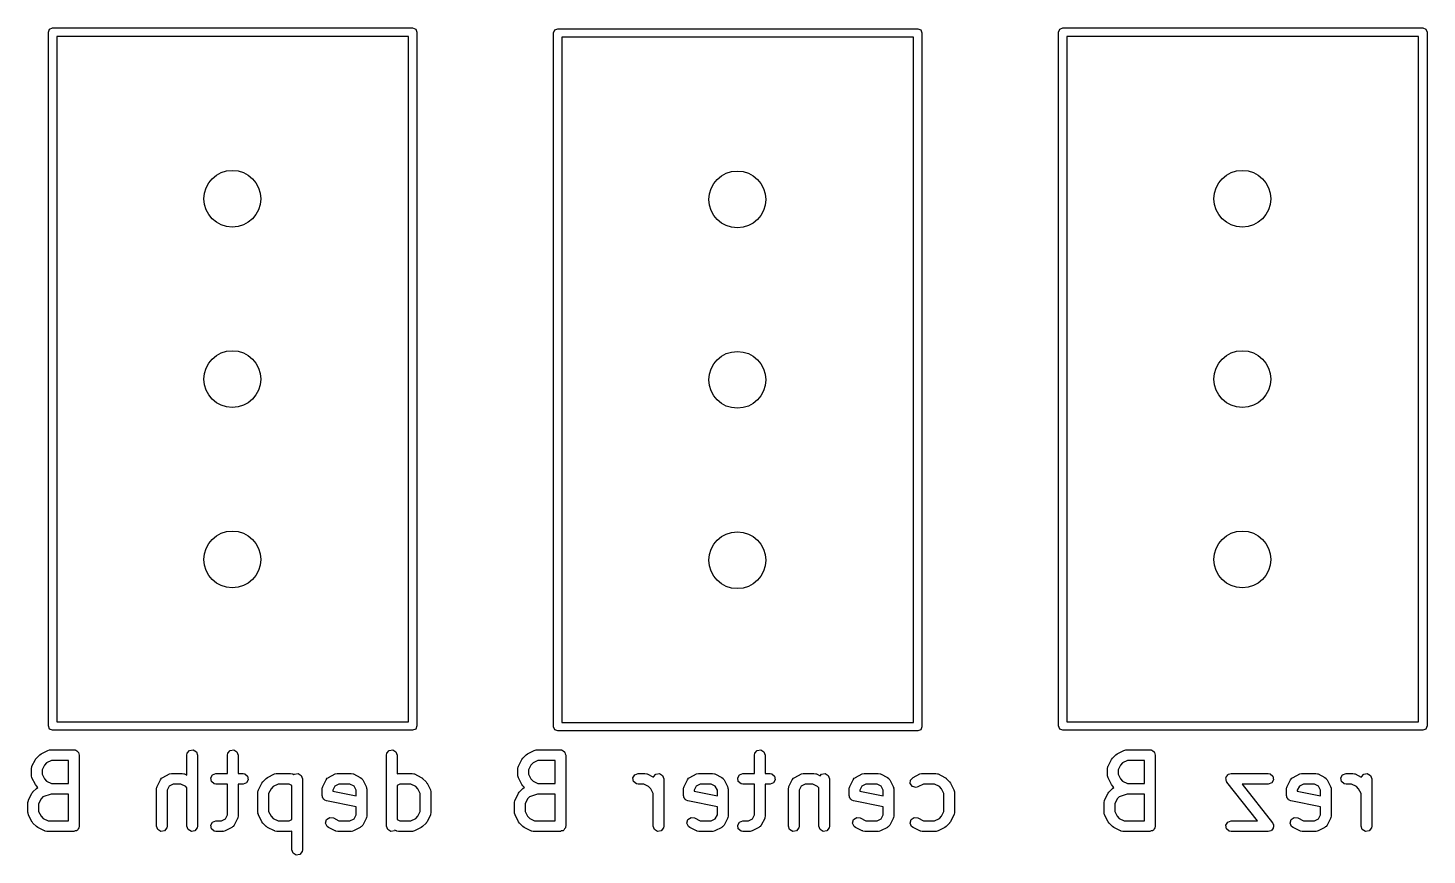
# Model space of a CAD drawing. Extents: x 62 to 228, y -146 to -46.
# Drawn here: x 170.42 to 190.12, y -123.69 to -112.05 of the extents above; entities that cross this region are included whole.
import ezdxf

# ---------------------------------------------------------------- set-up
doc = ezdxf.new("R2010")
doc.units = 0
doc.layers.add('BLACK', color=7, linetype='CONTINUOUS')

msp = doc.modelspace()

# ---------------------------------------------------------------- linework, layer by layer
at = {"layer": 'BLACK', "linetype": 'CONTINUOUS'}
for p, q in [((170.703, -112.105), (170.721, -112.063)), ((170.721, -112.063), (170.763, -112.045)), ((170.763, -112.045), (175.833, -112.045)), ((175.833, -112.045), (175.876, -112.063)), ((175.876, -112.063), (175.893, -112.105)), ((177.815, -112.115), (177.833, -112.073)), ((177.833, -112.073), (177.875, -112.055)), ((177.875, -112.055), (182.945, -112.055)), ((182.945, -112.055), (182.988, -112.073)), ((182.988, -112.073), (183.005, -112.115)), ((184.927, -112.105), (184.945, -112.063)), ((184.945, -112.063), (184.987, -112.045)), ((184.987, -112.045), (190.057, -112.045)), ((190.057, -112.045), (190.1, -112.063)), ((190.1, -112.063), (190.117, -112.105)), ((170.703, -121.875), (170.703, -112.105)), ((170.823, -112.165), (170.823, -121.816)), ((175.773, -112.165), (170.823, -112.165)), ((175.773, -121.816), (175.773, -112.165)), ((175.893, -112.105), (175.893, -121.875)), ((177.815, -121.885), (177.815, -112.115)), ((177.935, -112.175), (177.935, -121.825)), ((182.885, -112.175), (177.935, -112.175)), ((182.885, -121.825), (182.885, -112.175)), ((183.005, -112.115), (183.005, -121.885)), ((184.927, -121.875), (184.927, -112.105)), ((185.047, -112.165), (185.047, -121.816)), ((189.997, -112.165), (185.047, -112.165)), ((189.997, -121.816), (189.997, -112.165)), ((190.117, -112.105), (190.117, -121.875)), ((170.721, -121.918), (170.703, -121.875)), ((170.763, -121.935), (170.721, -121.918)), ((175.833, -121.935), (170.763, -121.935)), ((170.823, -121.816), (175.773, -121.816)), ((175.876, -121.918), (175.833, -121.935)), ((175.893, -121.875), (175.876, -121.918)), ((177.833, -121.928), (177.815, -121.885)), ((177.875, -121.945), (177.833, -121.928)), ((182.945, -121.945), (177.875, -121.945)), ((177.935, -121.825), (182.885, -121.825)), ((182.988, -121.928), (182.945, -121.945)), ((183.005, -121.885), (182.988, -121.928)), ((184.945, -121.918), (184.927, -121.875)), ((184.987, -121.935), (184.945, -121.918)), ((190.057, -121.935), (184.987, -121.935)), ((185.047, -121.816), (189.997, -121.816)), ((190.1, -121.918), (190.057, -121.935)), ((190.117, -121.875), (190.1, -121.918)), ((170.52, -122.347), (170.533, -122.329)), ((170.533, -122.329), (170.534, -122.327)), ((170.534, -122.327), (170.581, -122.279)), ((170.581, -122.279), (170.6, -122.267)), ((170.6, -122.267), (170.601, -122.265)), ((170.601, -122.265), (170.696, -122.218)), ((170.696, -122.218), (170.721, -122.21)), ((170.721, -122.21), (170.725, -122.211)), ((170.725, -122.211), (170.73, -122.21)), ((170.73, -122.21), (171.063, -122.21)), ((171.063, -122.21), (171.073, -122.212)), ((171.073, -122.212), (171.076, -122.211)), ((171.076, -122.211), (171.079, -122.213)), ((171.079, -122.213), (171.089, -122.214)), ((171.089, -122.214), (171.104, -122.227)), ((171.104, -122.227), (171.12, -122.237)), ((171.12, -122.237), (171.123, -122.243)), ((171.123, -122.243), (171.128, -122.247)), ((171.128, -122.247), (171.131, -122.267)), ((171.131, -122.267), (171.138, -122.285)), ((171.138, -122.285), (171.138, -123.285)), ((172.655, -122.285), (172.659, -122.259)), ((172.655, -122.568), (172.655, -122.285)), ((172.659, -122.259), (172.692, -122.22)), ((172.692, -122.22), (172.743, -122.211)), ((172.743, -122.211), (172.787, -122.237)), ((172.787, -122.237), (172.805, -122.285)), ((172.805, -122.285), (172.805, -123.285)), ((173.226, -122.285), (173.231, -122.259)), ((173.226, -122.543), (173.226, -122.285)), ((173.231, -122.259), (173.264, -122.22)), ((173.264, -122.22), (173.314, -122.211)), ((173.314, -122.211), (173.358, -122.237)), ((173.358, -122.237), (173.376, -122.285)), ((173.376, -122.285), (173.376, -122.543)), ((175.464, -122.285), (175.469, -122.259)), ((175.464, -123.285), (175.464, -122.285)), ((175.469, -122.259), (175.502, -122.22)), ((175.502, -122.22), (175.552, -122.211)), ((175.552, -122.211), (175.597, -122.237)), ((175.597, -122.237), (175.614, -122.285)), ((175.614, -122.285), (175.614, -122.547)), ((177.37, -122.347), (177.383, -122.329)), ((177.383, -122.329), (177.384, -122.327)), ((177.384, -122.327), (177.431, -122.279)), ((177.431, -122.279), (177.45, -122.267)), ((177.45, -122.267), (177.451, -122.265)), ((177.451, -122.265), (177.546, -122.218)), ((177.546, -122.218), (177.571, -122.21)), ((177.571, -122.21), (177.575, -122.211)), ((177.575, -122.211), (177.58, -122.21)), ((177.58, -122.21), (177.913, -122.21)), ((177.913, -122.21), (177.923, -122.212)), ((177.923, -122.212), (177.926, -122.211)), ((177.926, -122.211), (177.929, -122.213)), ((177.929, -122.213), (177.939, -122.214)), ((177.939, -122.214), (177.954, -122.227)), ((177.954, -122.227), (177.97, -122.237)), ((177.97, -122.237), (177.973, -122.243)), ((177.973, -122.243), (177.978, -122.247)), ((177.978, -122.247), (177.981, -122.267)), ((177.981, -122.267), (177.988, -122.285)), ((177.988, -122.285), (177.988, -123.285)), ((180.648, -122.285), (180.652, -122.259)), ((180.648, -122.543), (180.648, -122.285)), ((180.652, -122.259), (180.685, -122.22)), ((180.685, -122.22), (180.736, -122.211)), ((180.736, -122.211), (180.78, -122.237)), ((180.78, -122.237), (180.798, -122.285)), ((180.798, -122.285), (180.798, -122.543)), ((185.672, -122.347), (185.686, -122.329)), ((185.686, -122.327), (185.734, -122.279)), ((185.686, -122.329), (185.686, -122.327)), ((185.734, -122.279), (185.752, -122.267)), ((185.752, -122.267), (185.753, -122.265)), ((185.753, -122.265), (185.849, -122.218)), ((185.849, -122.218), (185.874, -122.21)), ((185.874, -122.21), (185.878, -122.211)), ((185.878, -122.211), (185.882, -122.21)), ((185.882, -122.21), (186.215, -122.21)), ((186.215, -122.21), (186.225, -122.212)), ((186.225, -122.212), (186.229, -122.211)), ((186.229, -122.211), (186.231, -122.213)), ((186.231, -122.213), (186.241, -122.214)), ((186.241, -122.214), (186.256, -122.227)), ((186.256, -122.227), (186.273, -122.237)), ((186.273, -122.237), (186.275, -122.243)), ((186.275, -122.243), (186.28, -122.247)), ((186.28, -122.247), (186.284, -122.267)), ((186.284, -122.267), (186.29, -122.285)), ((186.29, -122.285), (186.29, -123.285)), ((170.464, -122.475), (170.469, -122.45)), ((170.464, -122.571), (170.464, -122.475)), ((170.469, -122.45), (170.472, -122.446)), ((170.472, -122.442), (170.52, -122.347)), ((170.472, -122.446), (170.472, -122.442)), ((170.648, -122.425), (170.614, -122.493)), ((170.614, -122.493), (170.614, -122.553)), ((170.679, -122.394), (170.648, -122.425)), ((170.747, -122.36), (170.679, -122.394)), ((170.988, -122.36), (170.747, -122.36)), ((170.988, -122.686), (170.988, -122.36)), ((177.314, -122.475), (177.319, -122.45)), ((177.314, -122.571), (177.314, -122.475)), ((177.319, -122.45), (177.322, -122.446)), ((177.322, -122.442), (177.37, -122.347)), ((177.322, -122.446), (177.322, -122.442)), ((177.498, -122.425), (177.464, -122.493)), ((177.464, -122.493), (177.464, -122.553)), ((177.529, -122.394), (177.498, -122.425)), ((177.597, -122.36), (177.529, -122.394)), ((177.838, -122.36), (177.597, -122.36)), ((177.838, -122.686), (177.838, -122.36)), ((185.617, -122.475), (185.621, -122.45)), ((185.617, -122.571), (185.617, -122.475)), ((185.621, -122.45), (185.624, -122.446)), ((185.624, -122.446), (185.625, -122.442)), ((185.625, -122.442), (185.672, -122.347)), ((185.801, -122.425), (185.767, -122.493)), ((185.767, -122.493), (185.767, -122.553)), ((185.831, -122.394), (185.801, -122.425)), ((185.9, -122.36), (185.831, -122.394)), ((186.14, -122.36), (185.9, -122.36)), ((186.14, -122.686), (186.14, -122.36)), ((170.466, -122.575), (170.464, -122.571)), ((170.465, -122.579), (170.466, -122.575)), ((170.472, -122.604), (170.465, -122.579)), ((170.52, -122.699), (170.472, -122.604)), ((170.521, -122.7), (170.52, -122.699)), ((170.534, -122.719), (170.521, -122.7)), ((170.556, -122.741), (170.534, -122.719)), ((170.614, -122.553), (170.648, -122.621)), ((170.648, -122.621), (170.679, -122.652)), ((170.679, -122.652), (170.747, -122.686)), ((170.747, -122.686), (170.988, -122.686)), ((172.226, -122.761), (172.231, -122.735)), ((172.231, -122.735), (172.233, -122.732)), ((172.233, -122.732), (172.234, -122.728)), ((172.234, -122.728), (172.282, -122.632)), ((172.282, -122.632), (172.297, -122.611)), ((172.297, -122.611), (172.307, -122.607)), ((172.307, -122.607), (172.315, -122.599)), ((172.315, -122.599), (172.41, -122.551)), ((172.405, -122.722), (172.376, -122.779)), ((172.462, -122.693), (172.405, -122.722)), ((172.41, -122.551), (172.435, -122.544)), ((172.435, -122.544), (172.44, -122.545)), ((172.44, -122.545), (172.444, -122.543)), ((172.444, -122.543), (172.587, -122.543)), ((172.569, -122.693), (172.462, -122.693)), ((172.638, -122.727), (172.569, -122.693)), ((172.587, -122.543), (172.612, -122.548)), ((172.612, -122.548), (172.616, -122.551)), ((172.616, -122.551), (172.62, -122.551)), ((172.62, -122.551), (172.655, -122.568)), ((172.655, -122.745), (172.638, -122.727)), ((172.989, -122.605), (173.015, -122.561)), ((172.998, -122.656), (172.989, -122.605)), ((173.037, -122.689), (172.998, -122.656)), ((173.015, -122.561), (173.063, -122.543)), ((173.063, -122.693), (173.037, -122.689)), ((173.063, -122.543), (173.226, -122.543)), ((173.226, -122.693), (173.063, -122.693)), ((173.226, -123.124), (173.226, -122.693)), ((173.376, -122.543), (173.444, -122.543)), ((173.444, -122.693), (173.376, -122.693)), ((173.376, -122.693), (173.376, -123.142)), ((173.444, -122.543), (173.47, -122.548)), ((173.492, -122.676), (173.444, -122.693)), ((173.47, -122.548), (173.509, -122.581)), ((173.518, -122.631), (173.492, -122.676)), ((173.509, -122.581), (173.518, -122.631)), ((173.663, -122.775), (173.71, -122.68)), ((173.71, -122.68), (173.723, -122.662)), ((173.723, -122.662), (173.724, -122.66)), ((173.724, -122.66), (173.772, -122.613)), ((173.772, -122.613), (173.79, -122.6)), ((173.79, -122.6), (173.791, -122.599)), ((173.791, -122.599), (173.887, -122.551)), ((173.869, -122.727), (173.839, -122.758)), ((173.938, -122.693), (173.869, -122.727)), ((173.887, -122.551), (173.911, -122.544)), ((173.911, -122.544), (173.916, -122.545)), ((173.916, -122.545), (173.92, -122.543)), ((173.92, -122.543), (174.111, -122.543)), ((174.093, -122.693), (173.938, -122.693)), ((174.131, -122.712), (174.093, -122.693)), ((174.111, -122.543), (174.136, -122.548)), ((174.131, -123.191), (174.131, -122.712)), ((174.136, -122.548), (174.14, -122.551)), ((174.14, -122.551), (174.144, -122.551)), ((174.144, -122.551), (174.162, -122.56)), ((174.162, -122.56), (174.168, -122.553)), ((174.168, -122.553), (174.219, -122.544)), ((174.219, -122.544), (174.263, -122.57)), ((174.263, -122.57), (174.281, -122.618)), ((174.281, -122.618), (174.281, -123.618)), ((174.559, -122.761), (174.564, -122.735)), ((174.564, -122.735), (174.567, -122.732)), ((174.567, -122.728), (174.615, -122.632)), ((174.567, -122.732), (174.567, -122.728)), ((174.615, -122.632), (174.63, -122.611)), ((174.63, -122.611), (174.641, -122.607)), ((174.641, -122.607), (174.648, -122.599)), ((174.648, -122.599), (174.744, -122.551)), ((174.738, -122.722), (174.709, -122.779)), ((174.795, -122.693), (174.738, -122.722)), ((174.744, -122.551), (174.769, -122.544)), ((174.769, -122.544), (174.773, -122.545)), ((174.773, -122.545), (174.777, -122.543)), ((174.777, -122.543), (174.968, -122.543)), ((174.95, -122.693), (174.795, -122.693)), ((175.007, -122.722), (174.95, -122.693)), ((174.968, -122.543), (174.993, -122.548)), ((174.993, -122.548), (174.997, -122.551)), ((174.997, -122.551), (175.001, -122.551)), ((175.001, -122.551), (175.096, -122.599)), ((175.036, -122.779), (175.007, -122.722)), ((175.096, -122.599), (175.117, -122.614)), ((175.117, -122.614), (175.122, -122.625)), ((175.122, -122.625), (175.13, -122.632)), ((175.13, -122.632), (175.178, -122.728)), ((175.178, -122.728), (175.185, -122.752)), ((175.614, -122.547), (175.626, -122.544)), ((175.652, -122.693), (175.614, -122.712)), ((175.614, -122.712), (175.614, -123.191)), ((175.626, -122.544), (175.63, -122.545)), ((175.63, -122.545), (175.634, -122.543)), ((175.634, -122.543), (175.825, -122.543)), ((175.807, -122.693), (175.652, -122.693)), ((175.876, -122.727), (175.807, -122.693)), ((175.825, -122.543), (175.85, -122.548)), ((175.85, -122.548), (175.854, -122.551)), ((175.854, -122.551), (175.858, -122.551)), ((175.858, -122.551), (175.954, -122.599)), ((175.906, -122.758), (175.876, -122.727)), ((175.954, -122.599), (175.972, -122.612)), ((175.972, -122.612), (175.973, -122.613)), ((175.973, -122.613), (176.021, -122.66)), ((176.021, -122.66), (176.034, -122.679)), ((176.034, -122.679), (176.035, -122.68)), ((176.035, -122.68), (176.082, -122.775)), ((177.316, -122.575), (177.314, -122.571)), ((177.315, -122.579), (177.316, -122.575)), ((177.322, -122.604), (177.315, -122.579)), ((177.37, -122.699), (177.322, -122.604)), ((177.371, -122.7), (177.37, -122.699)), ((177.384, -122.719), (177.371, -122.7)), ((177.406, -122.741), (177.384, -122.719)), ((177.464, -122.553), (177.498, -122.621)), ((177.498, -122.621), (177.529, -122.652)), ((177.529, -122.652), (177.597, -122.686)), ((177.597, -122.686), (177.838, -122.686)), ((178.934, -122.605), (178.96, -122.561)), ((178.943, -122.656), (178.934, -122.605)), ((178.983, -122.689), (178.943, -122.656)), ((178.96, -122.561), (179.008, -122.543)), ((179.008, -122.693), (178.983, -122.689)), ((179.008, -122.543), (179.103, -122.543)), ((179.086, -122.693), (179.008, -122.693)), ((179.154, -122.727), (179.086, -122.693)), ((179.103, -122.543), (179.129, -122.548)), ((179.129, -122.548), (179.133, -122.551)), ((179.133, -122.551), (179.137, -122.551)), ((179.137, -122.551), (179.223, -122.594)), ((179.185, -122.758), (179.154, -122.727)), ((179.223, -122.593), (179.256, -122.553)), ((179.223, -122.594), (179.223, -122.593)), ((179.256, -122.553), (179.307, -122.544)), ((179.307, -122.544), (179.351, -122.57)), ((179.351, -122.57), (179.369, -122.618)), ((179.369, -122.618), (179.369, -123.285)), ((179.648, -122.761), (179.652, -122.735)), ((179.652, -122.735), (179.655, -122.732)), ((179.655, -122.728), (179.703, -122.632)), ((179.655, -122.732), (179.655, -122.728)), ((179.703, -122.632), (179.719, -122.611)), ((179.719, -122.611), (179.729, -122.607)), ((179.729, -122.607), (179.737, -122.599)), ((179.737, -122.599), (179.832, -122.551)), ((179.826, -122.722), (179.798, -122.779)), ((179.883, -122.693), (179.826, -122.722)), ((179.832, -122.551), (179.857, -122.544)), ((179.857, -122.544), (179.861, -122.545)), ((179.861, -122.545), (179.865, -122.543)), ((179.865, -122.543), (180.056, -122.543)), ((180.038, -122.693), (179.883, -122.693)), ((180.095, -122.722), (180.038, -122.693)), ((180.056, -122.543), (180.082, -122.548)), ((180.082, -122.548), (180.085, -122.551)), ((180.085, -122.551), (180.089, -122.551)), ((180.089, -122.551), (180.185, -122.599)), ((180.124, -122.779), (180.095, -122.722)), ((180.185, -122.599), (180.206, -122.614)), ((180.206, -122.614), (180.21, -122.625)), ((180.21, -122.625), (180.218, -122.632)), ((180.218, -122.632), (180.266, -122.728)), ((180.266, -122.728), (180.273, -122.752)), ((180.411, -122.605), (180.436, -122.561)), ((180.419, -122.656), (180.411, -122.605)), ((180.459, -122.689), (180.419, -122.656)), ((180.436, -122.561), (180.484, -122.543)), ((180.484, -122.693), (180.459, -122.689)), ((180.484, -122.543), (180.648, -122.543)), ((180.648, -122.693), (180.484, -122.693)), ((180.648, -123.124), (180.648, -122.693)), ((180.798, -122.543), (180.865, -122.543)), ((180.865, -122.693), (180.798, -122.693)), ((180.798, -122.693), (180.798, -123.142)), ((180.865, -122.543), (180.891, -122.548)), ((180.914, -122.676), (180.865, -122.693)), ((180.891, -122.548), (180.93, -122.581)), ((180.939, -122.631), (180.914, -122.676)), ((180.93, -122.581), (180.939, -122.631)), ((181.124, -122.761), (181.128, -122.735)), ((181.128, -122.735), (181.131, -122.732)), ((181.131, -122.732), (181.132, -122.728)), ((181.132, -122.728), (181.179, -122.632)), ((181.179, -122.632), (181.195, -122.611)), ((181.195, -122.611), (181.205, -122.607)), ((181.205, -122.607), (181.213, -122.599)), ((181.213, -122.599), (181.308, -122.551)), ((181.302, -122.722), (181.274, -122.779)), ((181.359, -122.693), (181.302, -122.722)), ((181.308, -122.551), (181.333, -122.544)), ((181.333, -122.544), (181.337, -122.545)), ((181.337, -122.545), (181.342, -122.543)), ((181.342, -122.543), (181.484, -122.543)), ((181.467, -122.693), (181.359, -122.693)), ((181.535, -122.727), (181.467, -122.693)), ((181.484, -122.543), (181.51, -122.548)), ((181.51, -122.548), (181.514, -122.551)), ((181.514, -122.551), (181.518, -122.551)), ((181.518, -122.551), (181.57, -122.577)), ((181.552, -122.745), (181.535, -122.727)), ((181.57, -122.577), (181.59, -122.553)), ((181.59, -122.553), (181.64, -122.544)), ((181.64, -122.544), (181.685, -122.57)), ((181.685, -122.57), (181.702, -122.618)), ((181.702, -122.618), (181.702, -123.285)), ((181.981, -122.761), (181.985, -122.735)), ((181.985, -122.735), (181.988, -122.732)), ((181.988, -122.732), (181.989, -122.728)), ((181.989, -122.728), (182.036, -122.632)), ((182.036, -122.632), (182.052, -122.611)), ((182.052, -122.611), (182.062, -122.607)), ((182.062, -122.607), (182.07, -122.599)), ((182.07, -122.599), (182.165, -122.551)), ((182.159, -122.722), (182.131, -122.779)), ((182.216, -122.693), (182.159, -122.722)), ((182.165, -122.551), (182.19, -122.544)), ((182.19, -122.544), (182.195, -122.545)), ((182.195, -122.545), (182.199, -122.543)), ((182.199, -122.543), (182.389, -122.543)), ((182.372, -122.693), (182.216, -122.693)), ((182.429, -122.722), (182.372, -122.693)), ((182.389, -122.543), (182.415, -122.548)), ((182.415, -122.548), (182.418, -122.551)), ((182.418, -122.551), (182.423, -122.551)), ((182.423, -122.551), (182.518, -122.599)), ((182.457, -122.779), (182.429, -122.722)), ((182.518, -122.599), (182.539, -122.614)), ((182.539, -122.614), (182.543, -122.625)), ((182.543, -122.625), (182.552, -122.632)), ((182.552, -122.632), (182.599, -122.728)), ((182.599, -122.728), (182.607, -122.752)), ((182.841, -122.687), (182.844, -122.636)), ((182.872, -122.728), (182.841, -122.687)), ((182.844, -122.636), (182.879, -122.599)), ((182.922, -122.74), (182.872, -122.728)), ((182.879, -122.599), (182.975, -122.551)), ((182.947, -122.733), (182.922, -122.74)), ((183.026, -122.693), (182.947, -122.733)), ((182.975, -122.551), (183, -122.544)), ((183, -122.544), (183.004, -122.545)), ((183.004, -122.545), (183.008, -122.543)), ((183.008, -122.543), (183.199, -122.543)), ((183.181, -122.693), (183.026, -122.693)), ((183.25, -122.727), (183.181, -122.693)), ((183.199, -122.543), (183.224, -122.548)), ((183.224, -122.548), (183.228, -122.551)), ((183.228, -122.551), (183.232, -122.551)), ((183.232, -122.551), (183.328, -122.599)), ((183.28, -122.758), (183.25, -122.727)), ((183.328, -122.599), (183.346, -122.612)), ((183.346, -122.612), (183.347, -122.613)), ((183.347, -122.613), (183.395, -122.66)), ((183.395, -122.66), (183.407, -122.679)), ((183.407, -122.679), (183.409, -122.68)), ((183.409, -122.68), (183.456, -122.775)), ((185.618, -122.575), (185.617, -122.571)), ((185.617, -122.579), (185.618, -122.575)), ((185.625, -122.604), (185.617, -122.579)), ((185.672, -122.699), (185.625, -122.604)), ((185.673, -122.7), (185.672, -122.699)), ((185.686, -122.719), (185.673, -122.7)), ((185.708, -122.741), (185.686, -122.719)), ((185.767, -122.553), (185.801, -122.621)), ((185.801, -122.621), (185.831, -122.652)), ((185.831, -122.652), (185.9, -122.686)), ((185.9, -122.686), (186.14, -122.686)), ((187.284, -122.605), (187.288, -122.598)), ((187.288, -122.623), (187.284, -122.605)), ((187.287, -122.642), (187.288, -122.623)), ((187.293, -122.652), (187.287, -122.642)), ((187.288, -122.598), (187.289, -122.59)), ((187.289, -122.59), (187.301, -122.577)), ((187.293, -122.656), (187.293, -122.652)), ((187.296, -122.658), (187.293, -122.656)), ((187.299, -122.665), (187.296, -122.658)), ((187.728, -123.21), (187.299, -122.665)), ((187.301, -122.577), (187.31, -122.561)), ((187.31, -122.561), (187.318, -122.558)), ((187.318, -122.558), (187.323, -122.552)), ((187.323, -122.552), (187.341, -122.549)), ((187.341, -122.549), (187.358, -122.543)), ((187.358, -122.543), (187.882, -122.543)), ((187.882, -122.693), (187.513, -122.693)), ((187.513, -122.693), (187.941, -123.239)), ((187.882, -122.543), (187.908, -122.548)), ((187.93, -122.676), (187.882, -122.693)), ((187.908, -122.548), (187.947, -122.581)), ((187.956, -122.631), (187.93, -122.676)), ((187.947, -122.581), (187.956, -122.631)), ((188.14, -122.761), (188.145, -122.735)), ((188.145, -122.735), (188.148, -122.732)), ((188.148, -122.728), (188.196, -122.632)), ((188.148, -122.732), (188.148, -122.728)), ((188.196, -122.632), (188.212, -122.611)), ((188.212, -122.611), (188.222, -122.607)), ((188.222, -122.607), (188.23, -122.599)), ((188.23, -122.599), (188.325, -122.551)), ((188.319, -122.722), (188.29, -122.779)), ((188.376, -122.693), (188.319, -122.722)), ((188.325, -122.551), (188.35, -122.544)), ((188.35, -122.544), (188.354, -122.545)), ((188.354, -122.545), (188.358, -122.543)), ((188.358, -122.543), (188.549, -122.543)), ((188.531, -122.693), (188.376, -122.693)), ((188.588, -122.722), (188.531, -122.693)), ((188.549, -122.543), (188.574, -122.548)), ((188.574, -122.548), (188.578, -122.551)), ((188.578, -122.551), (188.582, -122.551)), ((188.582, -122.551), (188.678, -122.599)), ((188.617, -122.779), (188.588, -122.722)), ((188.678, -122.599), (188.699, -122.614)), ((188.699, -122.614), (188.703, -122.625)), ((188.703, -122.625), (188.711, -122.632)), ((188.711, -122.632), (188.759, -122.728)), ((188.759, -122.728), (188.766, -122.752)), ((188.904, -122.605), (188.929, -122.561)), ((188.912, -122.656), (188.904, -122.605)), ((188.952, -122.689), (188.912, -122.656)), ((188.929, -122.561), (188.977, -122.543)), ((188.977, -122.693), (188.952, -122.689)), ((188.977, -122.543), (189.073, -122.543)), ((189.055, -122.693), (188.977, -122.693)), ((189.123, -122.727), (189.055, -122.693)), ((189.073, -122.543), (189.098, -122.548)), ((189.098, -122.548), (189.102, -122.551)), ((189.102, -122.551), (189.106, -122.551)), ((189.106, -122.551), (189.192, -122.594)), ((189.154, -122.758), (189.123, -122.727)), ((189.192, -122.594), (189.193, -122.593)), ((189.193, -122.593), (189.226, -122.553)), ((189.226, -122.553), (189.276, -122.544)), ((189.276, -122.544), (189.321, -122.57)), ((189.321, -122.57), (189.338, -122.618)), ((189.338, -122.618), (189.338, -123.285)), ((170.416, -122.952), (170.421, -122.926)), ((170.421, -122.926), (170.424, -122.922)), ((170.424, -122.918), (170.472, -122.823)), ((170.424, -122.922), (170.424, -122.918)), ((170.472, -122.823), (170.485, -122.805)), ((170.485, -122.805), (170.486, -122.803)), ((170.486, -122.803), (170.534, -122.756)), ((170.534, -122.756), (170.555, -122.741)), ((170.555, -122.741), (170.556, -122.741)), ((170.601, -122.901), (170.566, -122.969)), ((170.627, -122.874), (170.601, -122.901)), ((170.742, -122.836), (170.627, -122.874)), ((170.988, -122.836), (170.742, -122.836)), ((170.988, -123.21), (170.988, -122.836)), ((172.226, -123.285), (172.226, -122.761)), ((172.376, -122.779), (172.376, -123.285)), ((172.655, -123.285), (172.655, -122.745)), ((173.655, -122.809), (173.659, -122.783)), ((173.655, -123.094), (173.655, -122.809)), ((173.659, -122.783), (173.662, -122.78)), ((173.662, -122.78), (173.663, -122.775)), ((173.839, -122.758), (173.805, -122.826)), ((173.805, -122.826), (173.805, -123.077)), ((174.559, -122.856), (174.559, -122.761)), ((174.564, -122.868), (174.559, -122.856)), ((174.563, -122.88), (174.564, -122.868)), ((174.572, -122.891), (174.563, -122.88)), ((174.577, -122.905), (174.572, -122.891)), ((174.588, -122.911), (174.577, -122.905)), ((174.595, -122.92), (174.588, -122.911)), ((174.62, -122.93), (174.595, -122.92)), ((175.036, -123.013), (174.62, -122.93)), ((174.709, -122.779), (174.709, -122.795)), ((174.709, -122.795), (175.036, -122.86)), ((175.036, -122.86), (175.036, -122.779)), ((175.185, -122.752), (175.184, -122.757)), ((175.184, -122.757), (175.186, -122.761)), ((175.186, -122.761), (175.186, -123.142)), ((175.94, -122.826), (175.906, -122.758)), ((175.94, -123.077), (175.94, -122.826)), ((176.082, -122.775), (176.09, -122.8)), ((176.09, -122.8), (176.089, -122.804)), ((176.089, -122.804), (176.09, -122.809)), ((176.09, -122.809), (176.09, -123.094)), ((177.267, -122.952), (177.271, -122.926)), ((177.271, -122.926), (177.274, -122.922)), ((177.274, -122.922), (177.275, -122.918)), ((177.275, -122.918), (177.322, -122.823)), ((177.322, -122.823), (177.335, -122.805)), ((177.335, -122.805), (177.336, -122.803)), ((177.336, -122.803), (177.384, -122.756)), ((177.384, -122.756), (177.405, -122.741)), ((177.405, -122.741), (177.406, -122.741)), ((177.451, -122.901), (177.417, -122.969)), ((177.477, -122.874), (177.451, -122.901)), ((177.592, -122.836), (177.477, -122.874)), ((177.838, -122.836), (177.592, -122.836)), ((177.838, -123.21), (177.838, -122.836)), ((179.219, -122.826), (179.185, -122.758)), ((179.219, -123.285), (179.219, -122.826)), ((179.648, -122.856), (179.648, -122.761)), ((179.652, -122.868), (179.648, -122.856)), ((179.651, -122.88), (179.652, -122.868)), ((179.66, -122.891), (179.651, -122.88)), ((179.665, -122.905), (179.66, -122.891)), ((179.676, -122.911), (179.665, -122.905)), ((179.684, -122.92), (179.676, -122.911)), ((179.708, -122.93), (179.684, -122.92)), ((180.124, -123.013), (179.708, -122.93)), ((179.798, -122.779), (179.798, -122.795)), ((179.798, -122.795), (180.124, -122.86)), ((180.124, -122.86), (180.124, -122.779)), ((180.273, -122.752), (180.272, -122.757)), ((180.272, -122.757), (180.274, -122.761)), ((180.274, -122.761), (180.274, -123.142)), ((181.124, -123.285), (181.124, -122.761)), ((181.274, -122.779), (181.274, -123.285)), ((181.552, -123.285), (181.552, -122.745)), ((181.981, -122.856), (181.981, -122.761)), ((181.985, -122.868), (181.981, -122.856)), ((181.985, -122.88), (181.985, -122.868)), ((181.994, -122.891), (181.985, -122.88)), ((181.998, -122.905), (181.994, -122.891)), ((182.009, -122.911), (181.998, -122.905)), ((182.017, -122.92), (182.009, -122.911)), ((182.041, -122.93), (182.017, -122.92)), ((182.457, -123.013), (182.041, -122.93)), ((182.131, -122.779), (182.131, -122.795)), ((182.131, -122.795), (182.457, -122.86)), ((182.457, -122.86), (182.457, -122.779)), ((182.607, -122.752), (182.606, -122.757)), ((182.606, -122.757), (182.607, -122.761)), ((182.607, -122.761), (182.607, -123.142)), ((183.314, -122.826), (183.28, -122.758)), ((183.314, -123.077), (183.314, -122.826)), ((183.456, -122.775), (183.464, -122.8)), ((183.464, -122.8), (183.463, -122.804)), ((183.463, -122.804), (183.464, -122.809)), ((183.464, -122.809), (183.464, -123.094)), ((185.569, -122.952), (185.574, -122.926)), ((185.574, -122.926), (185.576, -122.922)), ((185.576, -122.922), (185.577, -122.918)), ((185.577, -122.918), (185.625, -122.823)), ((185.625, -122.823), (185.638, -122.805)), ((185.638, -122.805), (185.639, -122.803)), ((185.639, -122.803), (185.686, -122.756)), ((185.686, -122.756), (185.708, -122.741)), ((185.708, -122.741), (185.708, -122.741)), ((185.753, -122.901), (185.719, -122.969)), ((185.78, -122.874), (185.753, -122.901)), ((185.894, -122.836), (185.78, -122.874)), ((186.14, -122.836), (185.894, -122.836)), ((186.14, -123.21), (186.14, -122.836)), ((188.14, -122.856), (188.14, -122.761)), ((188.145, -122.868), (188.14, -122.856)), ((188.144, -122.88), (188.145, -122.868)), ((188.153, -122.891), (188.144, -122.88)), ((188.158, -122.905), (188.153, -122.891)), ((188.169, -122.911), (188.158, -122.905)), ((188.177, -122.92), (188.169, -122.911)), ((188.201, -122.93), (188.177, -122.92)), ((188.617, -123.013), (188.201, -122.93)), ((188.29, -122.779), (188.29, -122.795)), ((188.29, -122.795), (188.617, -122.86)), ((188.617, -122.86), (188.617, -122.779)), ((188.766, -122.752), (188.765, -122.757)), ((188.765, -122.757), (188.767, -122.761)), ((188.767, -122.761), (188.767, -123.142)), ((189.188, -122.826), (189.154, -122.758)), ((189.188, -123.285), (189.188, -122.826)), ((170.416, -123.094), (170.416, -122.952)), ((170.418, -123.099), (170.416, -123.094)), ((170.417, -123.103), (170.418, -123.099)), ((170.424, -123.128), (170.417, -123.103)), ((170.472, -123.223), (170.424, -123.128)), ((170.566, -122.969), (170.566, -123.077)), ((170.566, -123.077), (170.601, -123.145)), ((173.197, -123.181), (173.226, -123.124)), ((173.656, -123.099), (173.655, -123.094)), ((173.655, -123.103), (173.656, -123.099)), ((173.663, -123.128), (173.655, -123.103)), ((173.71, -123.223), (173.663, -123.128)), ((173.805, -123.077), (173.839, -123.145)), ((175.007, -123.181), (175.036, -123.124)), ((175.036, -123.124), (175.036, -123.013)), ((175.906, -123.145), (175.94, -123.077)), ((176.082, -123.128), (176.035, -123.223)), ((176.083, -123.123), (176.082, -123.128)), ((176.086, -123.12), (176.083, -123.123)), ((176.09, -123.094), (176.086, -123.12)), ((177.267, -123.094), (177.267, -122.952)), ((177.268, -123.099), (177.267, -123.094)), ((177.267, -123.103), (177.268, -123.099)), ((177.275, -123.128), (177.267, -123.103)), ((177.322, -123.223), (177.275, -123.128)), ((177.417, -122.969), (177.417, -123.077)), ((177.417, -123.077), (177.451, -123.145)), ((180.095, -123.181), (180.124, -123.124)), ((180.124, -123.124), (180.124, -123.013)), ((180.619, -123.181), (180.648, -123.124)), ((182.429, -123.181), (182.457, -123.124)), ((182.457, -123.124), (182.457, -123.013)), ((183.28, -123.145), (183.314, -123.077)), ((183.456, -123.128), (183.409, -123.223)), ((183.457, -123.123), (183.456, -123.128)), ((183.46, -123.12), (183.457, -123.123)), ((183.464, -123.094), (183.46, -123.12)), ((185.569, -123.094), (185.569, -122.952)), ((185.571, -123.099), (185.569, -123.094)), ((185.57, -123.103), (185.571, -123.099)), ((185.577, -123.128), (185.57, -123.103)), ((185.625, -123.223), (185.577, -123.128)), ((185.719, -122.969), (185.719, -123.077)), ((185.719, -123.077), (185.753, -123.145)), ((188.588, -123.181), (188.617, -123.124)), ((188.617, -123.124), (188.617, -123.013)), ((170.473, -123.224), (170.472, -123.223)), ((170.486, -123.243), (170.473, -123.224)), ((170.534, -123.29), (170.486, -123.243)), ((170.535, -123.291), (170.534, -123.29)), ((170.553, -123.304), (170.535, -123.291)), ((170.648, -123.352), (170.553, -123.304)), ((170.601, -123.145), (170.631, -123.176)), ((170.631, -123.176), (170.7, -123.21)), ((170.7, -123.21), (170.988, -123.21)), ((171.121, -123.325), (171.111, -123.342)), ((171.133, -123.311), (171.121, -123.325)), ((171.135, -123.301), (171.133, -123.311)), ((171.137, -123.298), (171.135, -123.301)), ((171.138, -123.285), (171.136, -123.295)), ((171.136, -123.295), (171.137, -123.298)), ((172.244, -123.333), (172.226, -123.285)), ((172.371, -123.311), (172.339, -123.35)), ((172.376, -123.285), (172.371, -123.311)), ((172.672, -123.333), (172.655, -123.285)), ((172.8, -123.311), (172.767, -123.35)), ((172.805, -123.285), (172.8, -123.311)), ((172.989, -123.272), (173.015, -123.227)), ((172.998, -123.322), (172.989, -123.272)), ((173.037, -123.355), (172.998, -123.322)), ((173.015, -123.227), (173.063, -123.21)), ((173.063, -123.21), (173.14, -123.21)), ((173.14, -123.21), (173.197, -123.181)), ((173.287, -123.304), (173.192, -123.352)), ((173.295, -123.296), (173.287, -123.304)), ((173.305, -123.292), (173.295, -123.296)), ((173.32, -123.271), (173.305, -123.292)), ((173.368, -123.176), (173.32, -123.271)), ((173.369, -123.171), (173.368, -123.176)), ((173.371, -123.168), (173.369, -123.171)), ((173.376, -123.142), (173.371, -123.168)), ((173.711, -123.224), (173.71, -123.223)), ((173.724, -123.243), (173.711, -123.224)), ((173.772, -123.29), (173.724, -123.243)), ((173.773, -123.291), (173.772, -123.29)), ((173.791, -123.304), (173.773, -123.291)), ((173.887, -123.352), (173.791, -123.304)), ((173.839, -123.145), (173.869, -123.176)), ((173.869, -123.176), (173.938, -123.21)), ((173.938, -123.21), (174.093, -123.21)), ((174.093, -123.21), (174.131, -123.191)), ((174.607, -123.242), (174.622, -123.193)), ((174.628, -123.289), (174.607, -123.242)), ((174.622, -123.193), (174.665, -123.164)), ((174.648, -123.304), (174.628, -123.289)), ((174.744, -123.352), (174.648, -123.304)), ((174.665, -123.164), (174.716, -123.17)), ((174.716, -123.17), (174.795, -123.21)), ((174.795, -123.21), (174.95, -123.21)), ((174.95, -123.21), (175.007, -123.181)), ((175.096, -123.304), (175.001, -123.352)), ((175.104, -123.296), (175.096, -123.304)), ((175.114, -123.292), (175.104, -123.296)), ((175.13, -123.271), (175.114, -123.292)), ((175.178, -123.176), (175.13, -123.271)), ((175.181, -123.168), (175.178, -123.171)), ((175.178, -123.171), (175.178, -123.176)), ((175.186, -123.142), (175.181, -123.168)), ((175.482, -123.333), (175.464, -123.285)), ((175.614, -123.191), (175.652, -123.21)), ((175.652, -123.21), (175.807, -123.21)), ((175.807, -123.21), (175.876, -123.176)), ((175.954, -123.304), (175.858, -123.352)), ((175.876, -123.176), (175.906, -123.145)), ((175.955, -123.303), (175.954, -123.304)), ((175.973, -123.29), (175.955, -123.303)), ((176.021, -123.243), (175.973, -123.29)), ((176.035, -123.223), (176.021, -123.241)), ((176.021, -123.241), (176.021, -123.243)), ((177.323, -123.224), (177.322, -123.223)), ((177.336, -123.243), (177.323, -123.224)), ((177.384, -123.29), (177.336, -123.243)), ((177.385, -123.291), (177.384, -123.29)), ((177.403, -123.304), (177.385, -123.291)), ((177.499, -123.352), (177.403, -123.304)), ((177.451, -123.145), (177.481, -123.176)), ((177.481, -123.176), (177.55, -123.21)), ((177.55, -123.21), (177.838, -123.21)), ((177.971, -123.325), (177.961, -123.342)), ((177.983, -123.311), (177.971, -123.325)), ((177.985, -123.301), (177.983, -123.311)), ((177.987, -123.298), (177.985, -123.301)), ((177.988, -123.285), (177.986, -123.295)), ((177.986, -123.295), (177.987, -123.298)), ((179.237, -123.333), (179.219, -123.285)), ((179.364, -123.311), (179.331, -123.35)), ((179.369, -123.285), (179.364, -123.311)), ((179.695, -123.242), (179.71, -123.193)), ((179.716, -123.289), (179.695, -123.242)), ((179.71, -123.193), (179.753, -123.164)), ((179.737, -123.304), (179.716, -123.289)), ((179.832, -123.352), (179.737, -123.304)), ((179.753, -123.164), (179.804, -123.17)), ((179.804, -123.17), (179.883, -123.21)), ((179.883, -123.21), (180.038, -123.21)), ((180.038, -123.21), (180.095, -123.181)), ((180.185, -123.304), (180.089, -123.352)), ((180.192, -123.296), (180.185, -123.304)), ((180.203, -123.292), (180.192, -123.296)), ((180.218, -123.271), (180.203, -123.292)), ((180.266, -123.176), (180.218, -123.271)), ((180.269, -123.168), (180.266, -123.171)), ((180.266, -123.171), (180.266, -123.176)), ((180.274, -123.142), (180.269, -123.168)), ((180.411, -123.272), (180.436, -123.227)), ((180.419, -123.322), (180.411, -123.272)), ((180.459, -123.355), (180.419, -123.322)), ((180.436, -123.227), (180.484, -123.21)), ((180.484, -123.21), (180.562, -123.21)), ((180.562, -123.21), (180.619, -123.181)), ((180.708, -123.304), (180.613, -123.352)), ((180.716, -123.296), (180.708, -123.304)), ((180.726, -123.292), (180.716, -123.296)), ((180.742, -123.271), (180.726, -123.292)), ((180.79, -123.176), (180.742, -123.271)), ((180.793, -123.168), (180.79, -123.171)), ((180.79, -123.171), (180.79, -123.176)), ((180.798, -123.142), (180.793, -123.168)), ((181.141, -123.333), (181.124, -123.285)), ((181.269, -123.311), (181.236, -123.35)), ((181.274, -123.285), (181.269, -123.311)), ((181.57, -123.333), (181.552, -123.285)), ((181.698, -123.311), (181.665, -123.35)), ((181.702, -123.285), (181.698, -123.311)), ((182.029, -123.242), (182.043, -123.193)), ((182.049, -123.289), (182.029, -123.242)), ((182.043, -123.193), (182.086, -123.164)), ((182.07, -123.304), (182.049, -123.289)), ((182.165, -123.352), (182.07, -123.304)), ((182.086, -123.164), (182.137, -123.17)), ((182.137, -123.17), (182.216, -123.21)), ((182.216, -123.21), (182.372, -123.21)), ((182.372, -123.21), (182.429, -123.181)), ((182.518, -123.304), (182.423, -123.352)), ((182.526, -123.296), (182.518, -123.304)), ((182.536, -123.292), (182.526, -123.296)), ((182.552, -123.271), (182.536, -123.292)), ((182.599, -123.176), (182.552, -123.271)), ((182.6, -123.171), (182.599, -123.176)), ((182.603, -123.168), (182.6, -123.171)), ((182.607, -123.142), (182.603, -123.168)), ((182.838, -123.242), (182.853, -123.193)), ((182.859, -123.289), (182.838, -123.242)), ((182.853, -123.193), (182.896, -123.164)), ((182.879, -123.304), (182.859, -123.289)), ((182.975, -123.352), (182.879, -123.304)), ((182.896, -123.164), (182.947, -123.17)), ((182.947, -123.17), (183.026, -123.21)), ((183.026, -123.21), (183.181, -123.21)), ((183.181, -123.21), (183.25, -123.176)), ((183.328, -123.304), (183.232, -123.352)), ((183.25, -123.176), (183.28, -123.145)), ((183.329, -123.303), (183.328, -123.304)), ((183.347, -123.29), (183.329, -123.303)), ((183.395, -123.243), (183.347, -123.29)), ((183.409, -123.223), (183.395, -123.241)), ((183.395, -123.241), (183.395, -123.243)), ((185.626, -123.224), (185.625, -123.223)), ((185.639, -123.243), (185.626, -123.224)), ((185.686, -123.29), (185.639, -123.243)), ((185.688, -123.291), (185.686, -123.29)), ((185.706, -123.304), (185.688, -123.291)), ((185.801, -123.352), (185.706, -123.304)), ((185.753, -123.145), (185.784, -123.176)), ((185.784, -123.176), (185.852, -123.21)), ((185.852, -123.21), (186.14, -123.21)), ((186.273, -123.325), (186.264, -123.342)), ((186.286, -123.311), (186.273, -123.325)), ((186.288, -123.301), (186.286, -123.311)), ((186.289, -123.298), (186.288, -123.301)), ((186.29, -123.285), (186.289, -123.295)), ((186.289, -123.295), (186.289, -123.298)), ((187.284, -123.272), (187.31, -123.227)), ((187.293, -123.322), (187.284, -123.272)), ((187.333, -123.355), (187.293, -123.322)), ((187.31, -123.227), (187.358, -123.21)), ((187.358, -123.21), (187.728, -123.21)), ((187.94, -123.326), (187.93, -123.342)), ((187.952, -123.313), (187.94, -123.326)), ((187.941, -123.239), (187.945, -123.245)), ((187.945, -123.245), (187.947, -123.247)), ((187.947, -123.247), (187.948, -123.251)), ((187.948, -123.251), (187.953, -123.262)), ((187.956, -123.298), (187.952, -123.305)), ((187.952, -123.305), (187.952, -123.313)), ((187.953, -123.262), (187.953, -123.28)), ((187.953, -123.28), (187.956, -123.298)), ((188.188, -123.242), (188.203, -123.193)), ((188.209, -123.289), (188.188, -123.242)), ((188.203, -123.193), (188.246, -123.164)), ((188.23, -123.304), (188.209, -123.289)), ((188.325, -123.352), (188.23, -123.304)), ((188.246, -123.164), (188.297, -123.17)), ((188.297, -123.17), (188.376, -123.21)), ((188.376, -123.21), (188.531, -123.21)), ((188.531, -123.21), (188.588, -123.181)), ((188.678, -123.304), (188.582, -123.352)), ((188.685, -123.296), (188.678, -123.304)), ((188.696, -123.292), (188.685, -123.296)), ((188.711, -123.271), (188.696, -123.292)), ((188.759, -123.176), (188.711, -123.271)), ((188.762, -123.168), (188.759, -123.171)), ((188.759, -123.171), (188.759, -123.176)), ((188.767, -123.142), (188.762, -123.168)), ((189.206, -123.333), (189.188, -123.285)), ((189.334, -123.311), (189.301, -123.35)), ((189.338, -123.285), (189.334, -123.311)), ((170.653, -123.352), (170.648, -123.352)), ((170.656, -123.355), (170.653, -123.352)), ((170.682, -123.36), (170.656, -123.355)), ((171.063, -123.36), (170.682, -123.36)), ((171.081, -123.353), (171.063, -123.36)), ((171.1, -123.35), (171.081, -123.353)), ((171.105, -123.345), (171.1, -123.35)), ((171.111, -123.342), (171.105, -123.345)), ((172.288, -123.359), (172.244, -123.333)), ((172.339, -123.35), (172.288, -123.359)), ((172.717, -123.359), (172.672, -123.333)), ((172.767, -123.35), (172.717, -123.359)), ((173.063, -123.36), (173.037, -123.355)), ((173.158, -123.36), (173.063, -123.36)), ((173.162, -123.358), (173.158, -123.36)), ((173.167, -123.359), (173.162, -123.358)), ((173.192, -123.352), (173.167, -123.359)), ((173.891, -123.352), (173.887, -123.352)), ((173.894, -123.355), (173.891, -123.352)), ((173.92, -123.36), (173.894, -123.355)), ((174.111, -123.36), (173.92, -123.36)), ((174.115, -123.358), (174.111, -123.36)), ((174.119, -123.359), (174.115, -123.358)), ((174.131, -123.356), (174.119, -123.359)), ((174.131, -123.618), (174.131, -123.356)), ((174.748, -123.352), (174.744, -123.352)), ((174.752, -123.355), (174.748, -123.352)), ((174.777, -123.36), (174.752, -123.355)), ((174.968, -123.36), (174.777, -123.36)), ((174.972, -123.358), (174.968, -123.36)), ((174.976, -123.359), (174.972, -123.358)), ((175.001, -123.352), (174.976, -123.359)), ((175.526, -123.359), (175.482, -123.333)), ((175.577, -123.35), (175.526, -123.359)), ((175.583, -123.343), (175.577, -123.35)), ((175.601, -123.352), (175.583, -123.343)), ((175.605, -123.352), (175.601, -123.352)), ((175.609, -123.355), (175.605, -123.352)), ((175.634, -123.36), (175.609, -123.355)), ((175.825, -123.36), (175.634, -123.36)), ((175.829, -123.358), (175.825, -123.36)), ((175.833, -123.359), (175.829, -123.358)), ((175.858, -123.352), (175.833, -123.359)), ((177.503, -123.352), (177.499, -123.352)), ((177.506, -123.355), (177.503, -123.352)), ((177.532, -123.36), (177.506, -123.355)), ((177.913, -123.36), (177.532, -123.36)), ((177.931, -123.353), (177.913, -123.36)), ((177.951, -123.35), (177.931, -123.353)), ((177.955, -123.345), (177.951, -123.35)), ((177.961, -123.342), (177.955, -123.345)), ((179.281, -123.359), (179.237, -123.333)), ((179.331, -123.35), (179.281, -123.359)), ((179.836, -123.352), (179.832, -123.352)), ((179.84, -123.355), (179.836, -123.352)), ((179.865, -123.36), (179.84, -123.355)), ((180.056, -123.36), (179.865, -123.36)), ((180.06, -123.358), (180.056, -123.36)), ((180.064, -123.359), (180.06, -123.358)), ((180.089, -123.352), (180.064, -123.359)), ((180.484, -123.36), (180.459, -123.355)), ((180.58, -123.36), (180.484, -123.36)), ((180.584, -123.358), (180.58, -123.36)), ((180.588, -123.359), (180.584, -123.358)), ((180.613, -123.352), (180.588, -123.359)), ((181.186, -123.359), (181.141, -123.333)), ((181.236, -123.35), (181.186, -123.359)), ((181.614, -123.359), (181.57, -123.333)), ((181.665, -123.35), (181.614, -123.359)), ((182.17, -123.352), (182.165, -123.352)), ((182.173, -123.355), (182.17, -123.352)), ((182.199, -123.36), (182.173, -123.355)), ((182.389, -123.36), (182.199, -123.36)), ((182.393, -123.358), (182.389, -123.36)), ((182.398, -123.359), (182.393, -123.358)), ((182.423, -123.352), (182.398, -123.359)), ((182.979, -123.352), (182.975, -123.352)), ((182.983, -123.355), (182.979, -123.352)), ((183.008, -123.36), (182.983, -123.355)), ((183.199, -123.36), (183.008, -123.36)), ((183.203, -123.358), (183.199, -123.36)), ((183.207, -123.359), (183.203, -123.358)), ((183.232, -123.352), (183.207, -123.359)), ((185.805, -123.352), (185.801, -123.352)), ((185.809, -123.355), (185.805, -123.352)), ((185.835, -123.36), (185.809, -123.355)), ((186.215, -123.36), (185.835, -123.36)), ((186.234, -123.353), (186.215, -123.36)), ((186.253, -123.35), (186.234, -123.353)), ((186.257, -123.345), (186.253, -123.35)), ((186.264, -123.342), (186.257, -123.345)), ((187.358, -123.36), (187.333, -123.355)), ((187.882, -123.36), (187.358, -123.36)), ((187.899, -123.354), (187.882, -123.36)), ((187.918, -123.351), (187.899, -123.354)), ((187.923, -123.345), (187.918, -123.351)), ((187.93, -123.342), (187.923, -123.345)), ((188.329, -123.352), (188.325, -123.352)), ((188.333, -123.355), (188.329, -123.352)), ((188.358, -123.36), (188.333, -123.355)), ((188.549, -123.36), (188.358, -123.36)), ((188.553, -123.358), (188.549, -123.36)), ((188.557, -123.359), (188.553, -123.358)), ((188.582, -123.352), (188.557, -123.359)), ((189.25, -123.359), (189.206, -123.333)), ((189.301, -123.35), (189.25, -123.359)), ((174.148, -123.666), (174.131, -123.618)), ((174.193, -123.692), (174.148, -123.666)), ((174.243, -123.683), (174.193, -123.692)), ((174.276, -123.644), (174.243, -123.683)), ((174.281, -123.618), (174.276, -123.644))]:
    msp.add_line(p, q, dxfattribs=at)
at = {"layer": 'BLACK'}
for centre in [(173.293, -114.45), (180.405, -114.46), (187.517, -114.45), (173.293, -116.99), (180.405, -117), (187.517, -116.99), (173.293, -119.53), (180.405, -119.54), (187.517, -119.53)]:
    msp.add_circle(centre, 0.4, dxfattribs=at)

doc.saveas('drawing.dxf')
